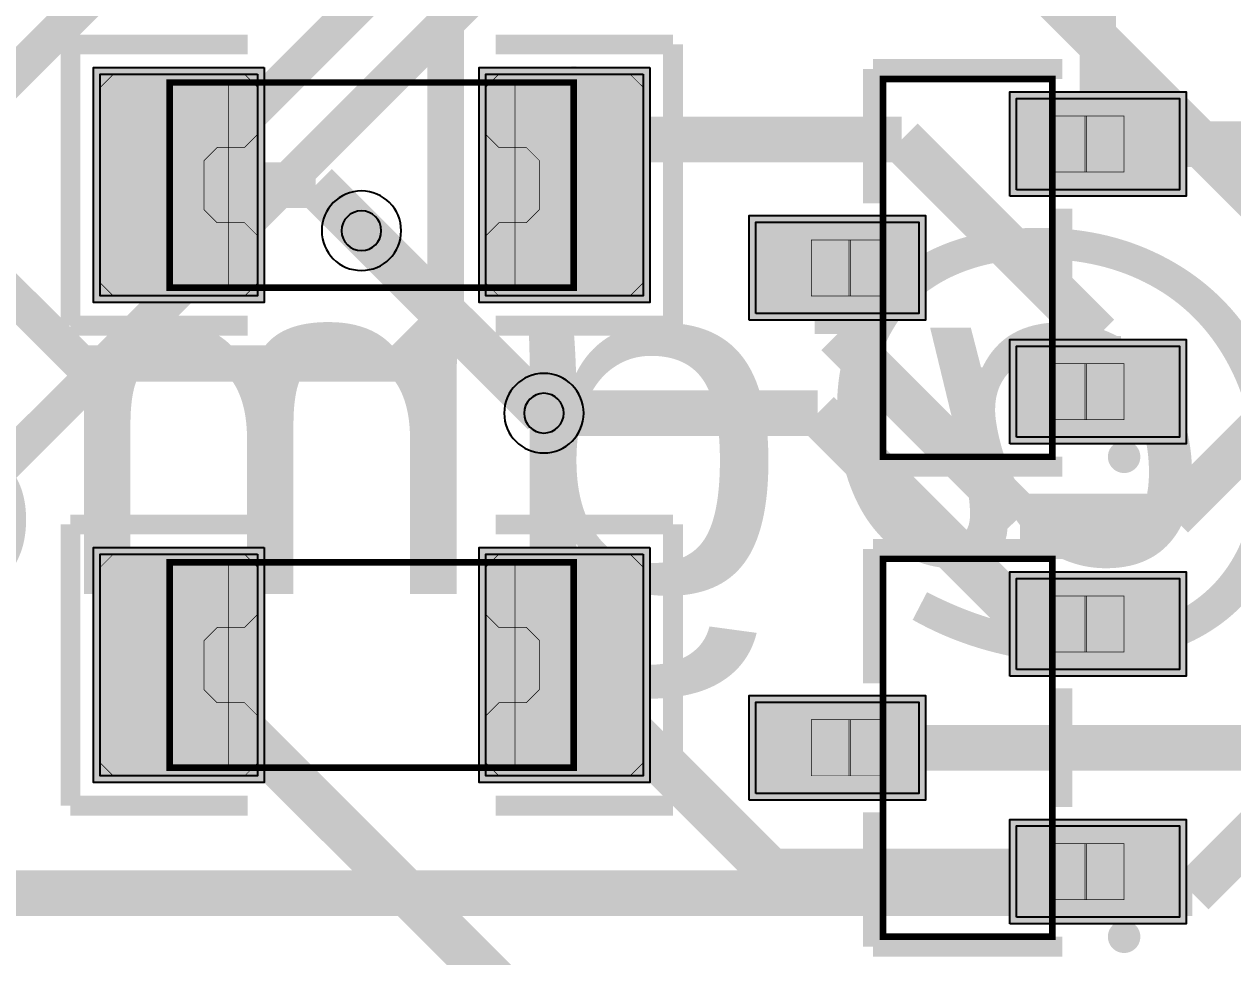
# Model space of a CAD drawing. Header units: millimetres. Extents: x 3.4 to 79.3, y -57 to -2.3.
# Drawn here: x 34.04 to 43.31, y -36.78 to -29.63 of the extents above; entities that cross this region are included whole.
import ezdxf
from ezdxf.enums import TextEntityAlignment as Align

# ---------------------------------------------------------------- set-up
doc = ezdxf.new("R2010")
doc.units = ezdxf.units.MM
doc.header["$MEASUREMENT"] = 0
for name, color, linetype, true_color in [('Bottom-Layer', 7, 'Continuous', 0x0000ff), ('Bottom-Silkscreen-Layer', 7, 'Continuous', 0x66cc33), ('Component-Marking-Layer', 7, 'Continuous', 0x66ffcc), ('Component-Shape-Layer', 7, 'Continuous', 0x00cccc), ('Document-Layer', 7, 'Continuous', 0xffffff), ('Hole-Layer', 7, 'Continuous', 0x222222), ('Multi-Layer', 7, 'Continuous', 0xc0c0c0), ('Pin-Floating-Layer', 7, 'Continuous', 0xff99ff), ('Pin-Soldering-Layer', 7, 'Continuous', 0xcc9999), ('Top-Layer', 7, 'Continuous', 0xff0000), ('Top-Paste-Mask-Layer', 7, 'Continuous', 0x808080), ('Top-Silkscreen-Layer', 7, 'Continuous', 0xffcc00), ('Top-Solder-Mask-Layer', 7, 'Continuous', 0x800080)]:
    doc.layers.add(name, color=color, linetype=linetype, true_color=true_color)
doc.styles.get("Standard").update_dxf_attribs({"font": 'arial.ttf'})

msp = doc.modelspace()

# ---------------------------------------------------------------- hatches: boundary and pattern name
at = {"layer": 'Component-Marking-Layer'}
for points in [[(38.19301498602997, -30.073660147320307, 1), (38.31295402590805, -30.073660147320307, 1)], [(38.19301498602997, -30.073660147320307, 1), (38.31295402590805, -30.073660147320307, 1)], [(42.415087630175265, -32.94607569215138, 1), (42.535077470154945, -32.94607569215138, 1)], [(42.415087630175265, -32.94607569215138, 1), (42.535077470154945, -32.94607569215138, 1)], [(38.19301498602997, -33.75666751333504, 1), (38.31295402590805, -33.75666751333504, 1)], [(38.19301498602997, -33.75666751333504, 1), (38.31295402590805, -33.75666751333504, 1)], [(42.415087630175265, -36.62908305816611, 1), (42.535077470154945, -36.62908305816611, 1)], [(42.415087630175265, -36.62908305816611, 1), (42.535077470154945, -36.62908305816611, 1)]]:
    msp.add_hatch(color=256, dxfattribs=at).paths.add_polyline_path(points)
at = {"layer": 'Pin-Floating-Layer'}
for points in [[(41.915087630175265, -30.761112522225044), (41.915087630175265, -30.331089662179327), (42.185090170180345, -30.331089662179327), (42.185090170180345, -30.761112522225044)], [(41.915087630175265, -30.761112522225044), (41.915087630175265, -30.331089662179327), (42.185090170180345, -30.331089662179327), (42.185090170180345, -30.761112522225044)], [(40.365074930149866, -31.711074422148847), (40.365074930149866, -31.28105156210313), (40.63507747015495, -31.28105156210313), (40.63507747015495, -31.711074422148847)], [(40.365074930149866, -31.711074422148847), (40.365074930149866, -31.28105156210313), (40.63507747015495, -31.28105156210313), (40.63507747015495, -31.711074422148847)], [(41.915087630175265, -32.66103632207265), (41.915087630175265, -32.231013462026915), (42.185090170180345, -32.231013462026915), (42.185090170180345, -32.66103632207265)], [(41.915087630175265, -32.66103632207265), (41.915087630175265, -32.231013462026915), (42.185090170180345, -32.231013462026915), (42.185090170180345, -32.66103632207265)], [(41.915087630175265, -34.44411988823979), (41.915087630175265, -34.01409702819406), (42.185090170180345, -34.01409702819406), (42.185090170180345, -34.44411988823979)], [(41.915087630175265, -34.44411988823979), (41.915087630175265, -34.01409702819406), (42.185090170180345, -34.01409702819406), (42.185090170180345, -34.44411988823979)], [(40.365074930149866, -35.394081788163575), (40.365074930149866, -34.964058928117865), (40.63507747015495, -34.964058928117865), (40.63507747015495, -35.394081788163575)], [(40.365074930149866, -35.394081788163575), (40.365074930149866, -34.964058928117865), (40.63507747015495, -34.964058928117865), (40.63507747015495, -35.394081788163575)], [(41.915087630175265, -36.34404368808738), (41.915087630175265, -35.91402082804165), (42.185090170180345, -35.91402082804165), (42.185090170180345, -36.34404368808738)], [(41.915087630175265, -36.34404368808738), (41.915087630175265, -35.91402082804165), (42.185090170180345, -35.91402082804165), (42.185090170180345, -36.34404368808738)]]:
    msp.add_hatch(color=256, dxfattribs=at).paths.add_polyline_path(points)
at = {"layer": 'Pin-Soldering-Layer'}
for points in [[(35.15306070612142, -30.073558547117102), (35.15306070612142, -31.64856489712981), (35.60307340614682, -31.64856489712981), (35.60307340614682, -30.073558547117102)], [(35.15306070612142, -30.073558547117102), (35.15306070612142, -31.64856489712981), (35.60307340614682, -31.64856489712981), (35.60307340614682, -30.073558547117102)], [(38.25308610617221, -30.073558547117102), (38.25308610617221, -31.64856489712981), (37.803073406146815, -31.64856489712981), (37.803073406146815, -30.073558547117102)], [(38.25308610617221, -30.073558547117102), (38.25308610617221, -31.64856489712981), (37.803073406146815, -31.64856489712981), (37.803073406146815, -30.073558547117102)], [(42.1750825501651, -30.761112522225044), (42.1750825501651, -30.331089662179327), (42.475082550165105, -30.331089662179327), (42.475082550165105, -30.761112522225044)], [(42.1750825501651, -30.761112522225044), (42.1750825501651, -30.331089662179327), (42.475082550165105, -30.331089662179327), (42.475082550165105, -30.761112522225044)], [(40.07508255016511, -31.711074422148847), (40.07508255016511, -31.28105156210313), (40.37508255016511, -31.28105156210313), (40.37508255016511, -31.711074422148847)], [(40.07508255016511, -31.711074422148847), (40.07508255016511, -31.28105156210313), (40.37508255016511, -31.28105156210313), (40.37508255016511, -31.711074422148847)], [(42.1750825501651, -32.66103632207265), (42.1750825501651, -32.231013462026915), (42.475082550165105, -32.231013462026915), (42.475082550165105, -32.66103632207265)], [(42.1750825501651, -32.66103632207265), (42.1750825501651, -32.231013462026915), (42.475082550165105, -32.231013462026915), (42.475082550165105, -32.66103632207265)], [(35.15306070612142, -33.75656591313184), (35.15306070612142, -35.33157226314452), (35.60307340614682, -35.33157226314452), (35.60307340614682, -33.75656591313184)], [(35.15306070612142, -33.75656591313184), (35.15306070612142, -35.33157226314452), (35.60307340614682, -35.33157226314452), (35.60307340614682, -33.75656591313184)], [(38.25308610617221, -33.75656591313184), (38.25308610617221, -35.33157226314452), (37.803073406146815, -35.33157226314452), (37.803073406146815, -33.75656591313184)], [(38.25308610617221, -33.75656591313184), (38.25308610617221, -35.33157226314452), (37.803073406146815, -35.33157226314452), (37.803073406146815, -33.75656591313184)], [(42.1750825501651, -34.44411988823979), (42.1750825501651, -34.01409702819406), (42.475082550165105, -34.01409702819406), (42.475082550165105, -34.44411988823979)], [(42.1750825501651, -34.44411988823979), (42.1750825501651, -34.01409702819406), (42.475082550165105, -34.01409702819406), (42.475082550165105, -34.44411988823979)], [(40.07508255016511, -35.394081788163575), (40.07508255016511, -34.964058928117865), (40.37508255016511, -34.964058928117865), (40.37508255016511, -35.394081788163575)], [(40.07508255016511, -35.394081788163575), (40.07508255016511, -34.964058928117865), (40.37508255016511, -34.964058928117865), (40.37508255016511, -35.394081788163575)], [(42.1750825501651, -36.34404368808738), (42.1750825501651, -35.91402082804165), (42.475082550165105, -35.91402082804165), (42.475082550165105, -36.34404368808738)], [(42.1750825501651, -36.34404368808738), (42.1750825501651, -35.91402082804165), (42.475082550165105, -35.91402082804165), (42.475082550165105, -36.34404368808738)]]:
    msp.add_hatch(color=256, dxfattribs=at).paths.add_polyline_path(points)
at = {"layer": 'Top-Layer'}
for points in [[(35.82804165608333, -30.010553721107442), (35.82804165608333, -31.711569723139448), (34.62052324104649, -31.711569723139448), (34.62052324104649, -30.010553721107442)], [(38.78562357124716, -30.010553721107442), (38.78562357124716, -31.711569723139448), (37.57810515621032, -31.711569723139448), (37.57810515621032, -30.010553721107442)], [(41.65007620015241, -30.896101092202187), (41.65007620015241, -30.196101092202188), (42.900088900177806, -30.196101092202188), (42.900088900177806, -30.896101092202187)], [(39.650076200152405, -31.846062992125987), (39.650076200152405, -31.146062992125987), (40.9000889001778, -31.146062992125987), (40.9000889001778, -31.846062992125987)], [(41.65007620015241, -32.79602489204979), (41.65007620015241, -32.09602489204979), (42.900088900177806, -32.09602489204979), (42.900088900177806, -32.79602489204979)], [(35.82804165608333, -33.69356108712217), (35.82804165608333, -35.39457708915418), (34.62052324104649, -35.39457708915418), (34.62052324104649, -33.69356108712217)], [(38.78562357124716, -33.69356108712217), (38.78562357124716, -35.39457708915418), (37.57810515621032, -35.39457708915418), (37.57810515621032, -33.69356108712217)], [(41.65007620015241, -34.579108458216915), (41.65007620015241, -33.87910845821692), (42.900088900177806, -33.87910845821692), (42.900088900177806, -34.579108458216915)], [(39.650076200152405, -35.52907035814072), (39.650076200152405, -34.82907035814072), (40.9000889001778, -34.82907035814072), (40.9000889001778, -35.52907035814072)], [(41.65007620015241, -36.47903225806452), (41.65007620015241, -35.779032258064525), (42.900088900177806, -35.779032258064525), (42.900088900177806, -36.47903225806452)]]:
    msp.add_hatch(color=256, dxfattribs=at).paths.add_polyline_path(points)
at = {"layer": 'Top-Paste-Mask-Layer'}
for points in [[(35.828067056134124, -30.110566421132845), (35.828067056134124, -30.471882143764294), (35.72806705613411, -30.5718821437643), (35.51750063500128, -30.5718821437643), (35.41750063500128, -30.671882143764307), (35.41750063500128, -31.050241300482618), (35.51750063500128, -31.15024130048261), (35.72806705613411, -31.15024130048261), (35.828067056134124, -31.250241300482603), (35.828067056134124, -31.611557023114052), (35.72806705613411, -31.711557023114057), (34.72054864109728, -31.711557023114057), (34.620548641097294, -31.611557023114052), (34.620548641097294, -30.110566421132845), (34.72054864109728, -30.010566421132854), (35.72806705613411, -30.010566421132854)], [(35.828067056134124, -30.110566421132845), (35.828067056134124, -30.471882143764294), (35.72806705613411, -30.5718821437643), (35.51750063500128, -30.5718821437643), (35.41750063500128, -30.671882143764307), (35.41750063500128, -31.050241300482618), (35.51750063500128, -31.15024130048261), (35.72806705613411, -31.15024130048261), (35.828067056134124, -31.250241300482603), (35.828067056134124, -31.611557023114052), (35.72806705613411, -31.711557023114057), (34.72054864109728, -31.711557023114057), (34.620548641097294, -31.611557023114052), (34.620548641097294, -30.110566421132845), (34.72054864109728, -30.010566421132854), (35.72806705613411, -30.010566421132854)], [(37.57807975615951, -30.110566421132845), (37.57807975615951, -30.471882143764294), (37.678079756159526, -30.5718821437643), (37.88864617729236, -30.5718821437643), (37.98864617729235, -30.671882143764307), (37.98864617729235, -31.050241300482618), (37.88864617729236, -31.15024130048261), (37.678079756159526, -31.15024130048261), (37.57807975615951, -31.250241300482603), (37.57807975615951, -31.611557023114052), (37.678079756159526, -31.711557023114057), (38.685598171196354, -31.711557023114057), (38.78559817119634, -31.611557023114052), (38.78559817119634, -30.110566421132845), (38.685598171196354, -30.010566421132854), (37.678079756159526, -30.010566421132854)], [(37.57807975615951, -30.110566421132845), (37.57807975615951, -30.471882143764294), (37.678079756159526, -30.5718821437643), (37.88864617729236, -30.5718821437643), (37.98864617729235, -30.671882143764307), (37.98864617729235, -31.050241300482618), (37.88864617729236, -31.15024130048261), (37.678079756159526, -31.15024130048261), (37.57807975615951, -31.250241300482603), (37.57807975615951, -31.611557023114052), (37.678079756159526, -31.711557023114057), (38.685598171196354, -31.711557023114057), (38.78559817119634, -31.611557023114052), (38.78559817119634, -30.110566421132845), (38.685598171196354, -30.010566421132854), (37.678079756159526, -30.010566421132854)], [(41.65007620015241, -30.896101092202187), (41.65007620015241, -30.196101092202188), (42.900088900177806, -30.196101092202188), (42.900088900177806, -30.896101092202187)], [(39.650076200152405, -31.846062992125987), (39.650076200152405, -31.146062992125987), (40.9000889001778, -31.146062992125987), (40.9000889001778, -31.846062992125987)], [(41.65007620015241, -32.79602489204979), (41.65007620015241, -32.09602489204979), (42.900088900177806, -32.09602489204979), (42.900088900177806, -32.79602489204979)], [(35.828067056134124, -33.79357378714758), (35.828067056134124, -34.154889509779025), (35.72806705613411, -34.254889509779034), (35.51750063500128, -34.254889509779034), (35.41750063500128, -34.35488950977903), (35.41750063500128, -34.73324866649734), (35.51750063500128, -34.833248666497326), (35.72806705613411, -34.833248666497326), (35.828067056134124, -34.933248666497335), (35.828067056134124, -35.29456438912878), (35.72806705613411, -35.39456438912879), (34.72054864109728, -35.39456438912879), (34.620548641097294, -35.29456438912878), (34.620548641097294, -33.79357378714758), (34.72054864109728, -33.69357378714757), (35.72806705613411, -33.69357378714757)], [(35.828067056134124, -33.79357378714758), (35.828067056134124, -34.154889509779025), (35.72806705613411, -34.254889509779034), (35.51750063500128, -34.254889509779034), (35.41750063500128, -34.35488950977903), (35.41750063500128, -34.73324866649734), (35.51750063500128, -34.833248666497326), (35.72806705613411, -34.833248666497326), (35.828067056134124, -34.933248666497335), (35.828067056134124, -35.29456438912878), (35.72806705613411, -35.39456438912879), (34.72054864109728, -35.39456438912879), (34.620548641097294, -35.29456438912878), (34.620548641097294, -33.79357378714758), (34.72054864109728, -33.69357378714757), (35.72806705613411, -33.69357378714757)], [(37.57807975615951, -33.79357378714758), (37.57807975615951, -34.154889509779025), (37.678079756159526, -34.254889509779034), (37.88864617729236, -34.254889509779034), (37.98864617729235, -34.35488950977903), (37.98864617729235, -34.73324866649734), (37.88864617729236, -34.833248666497326), (37.678079756159526, -34.833248666497326), (37.57807975615951, -34.933248666497335), (37.57807975615951, -35.29456438912878), (37.678079756159526, -35.39456438912879), (38.685598171196354, -35.39456438912879), (38.78559817119634, -35.29456438912878), (38.78559817119634, -33.79357378714758), (38.685598171196354, -33.69357378714757), (37.678079756159526, -33.69357378714757)], [(37.57807975615951, -33.79357378714758), (37.57807975615951, -34.154889509779025), (37.678079756159526, -34.254889509779034), (37.88864617729236, -34.254889509779034), (37.98864617729235, -34.35488950977903), (37.98864617729235, -34.73324866649734), (37.88864617729236, -34.833248666497326), (37.678079756159526, -34.833248666497326), (37.57807975615951, -34.933248666497335), (37.57807975615951, -35.29456438912878), (37.678079756159526, -35.39456438912879), (38.685598171196354, -35.39456438912879), (38.78559817119634, -35.29456438912878), (38.78559817119634, -33.79357378714758), (38.685598171196354, -33.69357378714757), (37.678079756159526, -33.69357378714757)], [(41.65007620015241, -34.579108458216915), (41.65007620015241, -33.87910845821692), (42.900088900177806, -33.87910845821692), (42.900088900177806, -34.579108458216915)], [(39.650076200152405, -35.52907035814072), (39.650076200152405, -34.82907035814072), (40.9000889001778, -34.82907035814072), (40.9000889001778, -35.52907035814072)], [(41.65007620015241, -36.47903225806452), (41.65007620015241, -35.779032258064525), (42.900088900177806, -35.779032258064525), (42.900088900177806, -36.47903225806452)]]:
    msp.add_hatch(color=256, dxfattribs=at).paths.add_polyline_path(points)
at = {"layer": 'Top-Solder-Mask-Layer'}
for points in [[(35.878841757683524, -29.95975361950724), (35.878841757683524, -31.76236982473965), (34.56972313944629, -31.76236982473965), (34.56972313944629, -29.95975361950724)], [(38.83642367284736, -29.95975361950724), (38.83642367284736, -31.76236982473965), (37.527305054610125, -31.76236982473965), (37.527305054610125, -29.95975361950724)], [(41.599075438150884, -30.94710185420371), (41.599075438150884, -30.145100330200663), (42.951089662179335, -30.145100330200663), (42.951089662179335, -30.94710185420371)], [(39.59907543815088, -31.89706375412751), (39.59907543815088, -31.095062230124466), (40.95108966217933, -31.095062230124466), (40.95108966217933, -31.89706375412751)], [(41.599075438150884, -32.847025654051315), (41.599075438150884, -32.04502413004827), (42.951089662179335, -32.04502413004827), (42.951089662179335, -32.847025654051315)], [(35.878841757683524, -33.64276098552197), (35.878841757683524, -35.44537719075438), (34.56972313944629, -35.44537719075438), (34.56972313944629, -33.64276098552197)], [(38.83642367284736, -33.64276098552197), (38.83642367284736, -35.44537719075438), (37.527305054610125, -35.44537719075438), (37.527305054610125, -33.64276098552197)], [(41.599075438150884, -34.63010922021844), (41.599075438150884, -33.82810769621539), (42.951089662179335, -33.82810769621539), (42.951089662179335, -34.63010922021844)], [(39.59907543815088, -35.58007112014225), (39.59907543815088, -34.7780695961392), (40.95108966217933, -34.7780695961392), (40.95108966217933, -35.58007112014225)], [(41.599075438150884, -36.53003302006605), (41.599075438150884, -35.728031496063), (42.951089662179335, -35.728031496063), (42.951089662179335, -36.53003302006605)]]:
    msp.add_hatch(color=256, dxfattribs=at).paths.add_polyline_path(points)

# ---------------------------------------------------------------- linework, layer by layer
at = {"layer": 'Bottom-Layer'}
for points, const_width in [([(39.959258318516625, -27.441046482092965), (53.259258318516665, -40.74104648209301)], 0.35000000000000003), ([(31.931965963931983, -34.95504191008385), (37.881965963932004, -29.005041910083822)], 0.28001016002031065), ([(30.509258318516647, -33.46306832613665), (34.709258318516675, -29.263068326136633)], 0.280010160020316), ([(36.62428244856487, -31.211061722123446), (38.024282448564854, -32.61106172212345)], 0.35000000000000003), ([(45.44888239776482, -33.844069088138184), (42.99888239776481, -36.294069088138194)], 0.35000000000000003), ([(42.99888239776481, -36.294069088138194), (15.838481076962083, -36.294069088138194)], 0.35000000000000003)]:
    msp.add_lwpolyline(points, dxfattribs=dict(at, const_width=const_width))
at = {"layer": 'Component-Marking-Layer', "const_width": 0.1290325161295484}
for points in [[(38.19301498602997, -30.073660147307688, 1), (38.31295402590805, -30.073660147321647), (38.31295402590805, -30.073660147332927, 1), (38.19301498602997, -30.073660147318968)], [(38.19301498602997, -30.073660147307688, 1), (38.31295402590805, -30.073660147321647), (38.31295402590805, -30.073660147332927, 1), (38.19301498602997, -30.073660147318968)], [(42.415087630175265, -32.946075692140994, 1), (42.535077470154945, -32.946075692160655), (42.535077470154945, -32.94607569216177, 1), (42.415087630175265, -32.9460756921421)], [(42.415087630175265, -32.946075692140994, 1), (42.535077470154945, -32.946075692160655), (42.535077470154945, -32.94607569216177, 1), (42.415087630175265, -32.9460756921421)], [(38.19301498602997, -33.75666751332242, 1), (38.31295402590805, -33.75666751333638), (38.31295402590805, -33.75666751334766, 1), (38.19301498602997, -33.756667513333696)], [(38.19301498602997, -33.75666751332242, 1), (38.31295402590805, -33.75666751333638), (38.31295402590805, -33.75666751334766, 1), (38.19301498602997, -33.756667513333696)], [(42.415087630175265, -36.62908305815572, 1), (42.535077470154945, -36.62908305817539), (42.535077470154945, -36.6290830581765, 1), (42.415087630175265, -36.62908305815684)], [(42.415087630175265, -36.62908305815572, 1), (42.535077470154945, -36.62908305817539), (42.535077470154945, -36.6290830581765, 1), (42.415087630175265, -36.62908305815684)]]:
    msp.add_lwpolyline(points, format="xyb", dxfattribs=at)
at = {"layer": 'Component-Shape-Layer', "const_width": 0.05080010160020321}
for points in [[(40.6250698501397, -32.94607569215138), (40.6250698501397, -30.04605029210058), (41.92509525019051, -30.04605029210058), (41.92509525019051, -32.94607569215138)], [(40.6250698501397, -32.94607569215138), (40.6250698501397, -30.04605029210058), (41.92509525019051, -30.04605029210058), (41.92509525019051, -32.94607569215138)], [(38.25308610617221, -30.073558547117102), (38.25308610617221, -31.64856489712981), (35.15306070612142, -31.64856489712981), (35.15306070612142, -30.073558547117102)], [(38.25308610617221, -30.073558547117102), (38.25308610617221, -31.64856489712981), (35.15306070612142, -31.64856489712981), (35.15306070612142, -30.073558547117102)], [(38.25308610617221, -33.75656591313184), (38.25308610617221, -35.33157226314452), (35.15306070612142, -35.33157226314452), (35.15306070612142, -33.75656591313184)], [(38.25308610617221, -33.75656591313184), (38.25308610617221, -35.33157226314452), (35.15306070612142, -35.33157226314452), (35.15306070612142, -33.75656591313184)], [(40.6250698501397, -36.62908305816611), (40.6250698501397, -33.72905765811533), (41.92509525019051, -33.72905765811533), (41.92509525019051, -36.62908305816611)], [(40.6250698501397, -36.62908305816611), (40.6250698501397, -33.72905765811533), (41.92509525019051, -33.72905765811533), (41.92509525019051, -36.62908305816611)]]:
    msp.add_lwpolyline(points, close=True, dxfattribs=at)
at = {"layer": 'Document-Layer', "const_width": 0.2}
for points in [[(42.63500127000254, -32.59613919227838, 1), (42.83515367030734, -32.59613919227838, 1)], [(42.63500127000254, -32.59613919227838, 1), (42.83515367030734, -32.59613919227838, 1)], [(42.63500127000254, -36.279146558293114, 1), (42.83515367030734, -36.279146558293114, 1)], [(42.63500127000254, -36.279146558293114, 1), (42.83515367030734, -36.279146558293114, 1)]]:
    msp.add_lwpolyline(points, format="xyb", close=True, dxfattribs=at)
at = {"layer": 'Hole-Layer'}
for points in [[(36.47178308356614, -31.211061722123446, 1), (36.7767818135636, -31.211061722123446, 1)], [(37.87178308356612, -32.61106172212345, 1), (38.176781813563586, -32.61106172212345, 1)]]:
    msp.add_lwpolyline(points, format="xyb", close=True, dxfattribs=at)
at = {"layer": 'Multi-Layer'}
for points in [[(36.31928117856233, -31.211061722123446, 1), (36.92928371856741, -31.211061722123446, 1)], [(37.71928117856231, -32.61106172212345, 1), (38.329283718567396, -32.61106172212345, 1)]]:
    msp.add_lwpolyline(points, format="xyb", close=True, dxfattribs=at)
at = {"layer": 'Pin-Floating-Layer', "const_width": 0.005080010160020321}
for points in [[(41.915087630175265, -30.761112522225044), (41.915087630175265, -30.331089662179327), (42.185090170180345, -30.331089662179327), (42.185090170180345, -30.761112522225044)], [(41.915087630175265, -30.761112522225044), (41.915087630175265, -30.331089662179327), (42.185090170180345, -30.331089662179327), (42.185090170180345, -30.761112522225044)], [(40.365074930149866, -31.711074422148847), (40.365074930149866, -31.28105156210313), (40.63507747015495, -31.28105156210313), (40.63507747015495, -31.711074422148847)], [(40.365074930149866, -31.711074422148847), (40.365074930149866, -31.28105156210313), (40.63507747015495, -31.28105156210313), (40.63507747015495, -31.711074422148847)], [(41.915087630175265, -32.66103632207265), (41.915087630175265, -32.231013462026915), (42.185090170180345, -32.231013462026915), (42.185090170180345, -32.66103632207265)], [(41.915087630175265, -32.66103632207265), (41.915087630175265, -32.231013462026915), (42.185090170180345, -32.231013462026915), (42.185090170180345, -32.66103632207265)], [(41.915087630175265, -34.44411988823979), (41.915087630175265, -34.01409702819406), (42.185090170180345, -34.01409702819406), (42.185090170180345, -34.44411988823979)], [(41.915087630175265, -34.44411988823979), (41.915087630175265, -34.01409702819406), (42.185090170180345, -34.01409702819406), (42.185090170180345, -34.44411988823979)], [(40.365074930149866, -35.394081788163575), (40.365074930149866, -34.964058928117865), (40.63507747015495, -34.964058928117865), (40.63507747015495, -35.394081788163575)], [(40.365074930149866, -35.394081788163575), (40.365074930149866, -34.964058928117865), (40.63507747015495, -34.964058928117865), (40.63507747015495, -35.394081788163575)], [(41.915087630175265, -36.34404368808738), (41.915087630175265, -35.91402082804165), (42.185090170180345, -35.91402082804165), (42.185090170180345, -36.34404368808738)], [(41.915087630175265, -36.34404368808738), (41.915087630175265, -35.91402082804165), (42.185090170180345, -35.91402082804165), (42.185090170180345, -36.34404368808738)]]:
    msp.add_lwpolyline(points, close=True, dxfattribs=at)
at = {"layer": 'Pin-Soldering-Layer', "const_width": 0.005080010160020321}
for points in [[(35.15306070612142, -30.073558547117102), (35.15306070612142, -31.64856489712981), (35.60307340614682, -31.64856489712981), (35.60307340614682, -30.073558547117102)], [(35.15306070612142, -30.073558547117102), (35.15306070612142, -31.64856489712981), (35.60307340614682, -31.64856489712981), (35.60307340614682, -30.073558547117102)], [(38.25308610617221, -30.073558547117102), (38.25308610617221, -31.64856489712981), (37.803073406146815, -31.64856489712981), (37.803073406146815, -30.073558547117102)], [(38.25308610617221, -30.073558547117102), (38.25308610617221, -31.64856489712981), (37.803073406146815, -31.64856489712981), (37.803073406146815, -30.073558547117102)], [(42.1750825501651, -30.761112522225044), (42.1750825501651, -30.331089662179327), (42.475082550165105, -30.331089662179327), (42.475082550165105, -30.761112522225044)], [(42.1750825501651, -30.761112522225044), (42.1750825501651, -30.331089662179327), (42.475082550165105, -30.331089662179327), (42.475082550165105, -30.761112522225044)], [(40.07508255016511, -31.711074422148847), (40.07508255016511, -31.28105156210313), (40.37508255016511, -31.28105156210313), (40.37508255016511, -31.711074422148847)], [(40.07508255016511, -31.711074422148847), (40.07508255016511, -31.28105156210313), (40.37508255016511, -31.28105156210313), (40.37508255016511, -31.711074422148847)], [(42.1750825501651, -32.66103632207265), (42.1750825501651, -32.231013462026915), (42.475082550165105, -32.231013462026915), (42.475082550165105, -32.66103632207265)], [(42.1750825501651, -32.66103632207265), (42.1750825501651, -32.231013462026915), (42.475082550165105, -32.231013462026915), (42.475082550165105, -32.66103632207265)], [(35.15306070612142, -33.75656591313184), (35.15306070612142, -35.33157226314452), (35.60307340614682, -35.33157226314452), (35.60307340614682, -33.75656591313184)], [(35.15306070612142, -33.75656591313184), (35.15306070612142, -35.33157226314452), (35.60307340614682, -35.33157226314452), (35.60307340614682, -33.75656591313184)], [(38.25308610617221, -33.75656591313184), (38.25308610617221, -35.33157226314452), (37.803073406146815, -35.33157226314452), (37.803073406146815, -33.75656591313184)], [(38.25308610617221, -33.75656591313184), (38.25308610617221, -35.33157226314452), (37.803073406146815, -35.33157226314452), (37.803073406146815, -33.75656591313184)], [(42.1750825501651, -34.44411988823979), (42.1750825501651, -34.01409702819406), (42.475082550165105, -34.01409702819406), (42.475082550165105, -34.44411988823979)], [(42.1750825501651, -34.44411988823979), (42.1750825501651, -34.01409702819406), (42.475082550165105, -34.01409702819406), (42.475082550165105, -34.44411988823979)], [(40.07508255016511, -35.394081788163575), (40.07508255016511, -34.964058928117865), (40.37508255016511, -34.964058928117865), (40.37508255016511, -35.394081788163575)], [(40.07508255016511, -35.394081788163575), (40.07508255016511, -34.964058928117865), (40.37508255016511, -34.964058928117865), (40.37508255016511, -35.394081788163575)], [(42.1750825501651, -36.34404368808738), (42.1750825501651, -35.91402082804165), (42.475082550165105, -35.91402082804165), (42.475082550165105, -36.34404368808738)], [(42.1750825501651, -36.34404368808738), (42.1750825501651, -35.91402082804165), (42.475082550165105, -35.91402082804165), (42.475082550165105, -36.34404368808738)]]:
    msp.add_lwpolyline(points, close=True, dxfattribs=at)
at = {"layer": 'Top-Layer'}
for points, const_width in [([(42.27363474726942, -28.59192278384557), (42.27363474726942, -30.544653289306503)], 0.280010160020316), ([(37.3736347472695, -28.71170942341884), (35.2242824485649, -30.86106172212345)], 0.28001016002031776), ([(37.27085344170683, -31.88006096012193), (37.27085344170683, -29.430060960121924)], 0.28001016002031065), ([(38.531864363728715, -30.511061722123447), (38.18186436372872, -30.86106172212345)], 0.35000000000000003), ([(40.76760124179188, -30.511061722123447), (38.531864363728715, -30.511061722123447)], 0.35000000000000003), ([(42.275082550165095, -32.018543030496666), (40.76760124179188, -30.511061722123447)], 0.35000000000000003), ([(42.275082550165095, -30.546101092202186), (44.725082550165034, -30.546101092202186)], 0.35000000000000003), ([(35.2242824485649, -30.86106172212345), (36.27428244856487, -30.86106172212345)], 0.35000000000000003), ([(36.27428244856487, -30.86106172212345), (36.62428244856487, -31.211061722123446)], 0.35000000000000003), ([(33.42085344170689, -31.180060960121924), (34.470853441706886, -32.230060960121925)], 0.28001016002031065), ([(40.2750825501651, -31.49606299212599), (40.2750825501651, -32.00406400812805)], 0.35000000000000003), ([(36.92085344170681, -32.23006096012193), (37.27085344170683, -31.88006096012193)], 0.28001016002031065), ([(40.2750825501651, -32.00406400812805), (41.67508255016507, -33.40406400812802)], 0.35000000000000003), ([(42.275082550165095, -32.44602489204979), (42.275082550165095, -32.018543030496666)], 0.35000000000000003), ([(42.84130048260096, -33.40406400812802), (44.24130048260097, -32.00406400812802)], 0.35000000000000003), ([(34.470853441706886, -32.230060960121925), (36.92085344170681, -32.23006096012193)], 0.28001016002031065), ([(38.024282448564854, -32.61106172212345), (40.12428244856483, -32.61106172212345)], 0.35000000000000003), ([(40.12428244856483, -32.61106172212345), (41.74232918465828, -34.22910845821692)], 0.35000000000000003), ([(41.67508255016507, -33.40406400812802), (42.84130048260096, -33.40406400812802)], 0.35000000000000003), ([(41.74232918465828, -34.22910845821692), (42.275082550165095, -34.22910845821692)], 0.35000000000000003), ([(37.67428244856491, -36.99406908813819), (35.2242824485649, -34.54406908813818)], 0.35000000000000003), ([(39.76682753365506, -36.12903225806452), (38.18186436372872, -34.54406908813818)], 0.35000000000000003), ([(40.2750825501651, -35.17907035814072), (43.60629921259843, -35.17907035814072)], 0.35000000000000003), ([(42.275082550165095, -36.12903225806452), (39.76682753365506, -36.12903225806452)], 0.35000000000000003)]:
    msp.add_lwpolyline(points, dxfattribs=dict(at, const_width=const_width))
for points in [[(35.82804165608333, -30.010553721107442), (35.82804165608333, -31.711569723139448), (34.62052324104649, -31.711569723139448), (34.62052324104649, -30.010553721107442)], [(38.78562357124716, -30.010553721107442), (38.78562357124716, -31.711569723139448), (37.57810515621032, -31.711569723139448), (37.57810515621032, -30.010553721107442)], [(41.65007620015241, -30.896101092202187), (41.65007620015241, -30.196101092202188), (42.900088900177806, -30.196101092202188), (42.900088900177806, -30.896101092202187)], [(39.650076200152405, -31.846062992125987), (39.650076200152405, -31.146062992125987), (40.9000889001778, -31.146062992125987), (40.9000889001778, -31.846062992125987)], [(41.65007620015241, -32.79602489204979), (41.65007620015241, -32.09602489204979), (42.900088900177806, -32.09602489204979), (42.900088900177806, -32.79602489204979)], [(35.82804165608333, -33.69356108712217), (35.82804165608333, -35.39457708915418), (34.62052324104649, -35.39457708915418), (34.62052324104649, -33.69356108712217)], [(38.78562357124716, -33.69356108712217), (38.78562357124716, -35.39457708915418), (37.57810515621032, -35.39457708915418), (37.57810515621032, -33.69356108712217)], [(41.65007620015241, -34.579108458216915), (41.65007620015241, -33.87910845821692), (42.900088900177806, -33.87910845821692), (42.900088900177806, -34.579108458216915)], [(39.650076200152405, -35.52907035814072), (39.650076200152405, -34.82907035814072), (40.9000889001778, -34.82907035814072), (40.9000889001778, -35.52907035814072)], [(41.65007620015241, -36.47903225806452), (41.65007620015241, -35.779032258064525), (42.900088900177806, -35.779032258064525), (42.900088900177806, -36.47903225806452)]]:
    msp.add_lwpolyline(points, close=True, dxfattribs=at)
at = {"layer": 'Top-Paste-Mask-Layer', "const_width": 0.005080010160020321}
for points in [[(35.828067056134124, -30.110566421132845), (35.828067056134124, -30.471882143764294), (35.72806705613411, -30.5718821437643), (35.51750063500128, -30.5718821437643), (35.41750063500128, -30.671882143764307), (35.41750063500128, -31.050241300482618), (35.51750063500128, -31.15024130048261), (35.72806705613411, -31.15024130048261), (35.828067056134124, -31.250241300482603), (35.828067056134124, -31.611557023114052), (35.72806705613411, -31.711557023114057), (34.72054864109728, -31.711557023114057), (34.620548641097294, -31.611557023114052), (34.620548641097294, -30.110566421132845), (34.72054864109728, -30.010566421132854), (35.72806705613411, -30.010566421132854)], [(35.828067056134124, -30.110566421132845), (35.828067056134124, -30.471882143764294), (35.72806705613411, -30.5718821437643), (35.51750063500128, -30.5718821437643), (35.41750063500128, -30.671882143764307), (35.41750063500128, -31.050241300482618), (35.51750063500128, -31.15024130048261), (35.72806705613411, -31.15024130048261), (35.828067056134124, -31.250241300482603), (35.828067056134124, -31.611557023114052), (35.72806705613411, -31.711557023114057), (34.72054864109728, -31.711557023114057), (34.620548641097294, -31.611557023114052), (34.620548641097294, -30.110566421132845), (34.72054864109728, -30.010566421132854), (35.72806705613411, -30.010566421132854)], [(37.57807975615951, -30.110566421132845), (37.57807975615951, -30.471882143764294), (37.678079756159526, -30.5718821437643), (37.88864617729236, -30.5718821437643), (37.98864617729235, -30.671882143764307), (37.98864617729235, -31.050241300482618), (37.88864617729236, -31.15024130048261), (37.678079756159526, -31.15024130048261), (37.57807975615951, -31.250241300482603), (37.57807975615951, -31.611557023114052), (37.678079756159526, -31.711557023114057), (38.685598171196354, -31.711557023114057), (38.78559817119634, -31.611557023114052), (38.78559817119634, -30.110566421132845), (38.685598171196354, -30.010566421132854), (37.678079756159526, -30.010566421132854)], [(37.57807975615951, -30.110566421132845), (37.57807975615951, -30.471882143764294), (37.678079756159526, -30.5718821437643), (37.88864617729236, -30.5718821437643), (37.98864617729235, -30.671882143764307), (37.98864617729235, -31.050241300482618), (37.88864617729236, -31.15024130048261), (37.678079756159526, -31.15024130048261), (37.57807975615951, -31.250241300482603), (37.57807975615951, -31.611557023114052), (37.678079756159526, -31.711557023114057), (38.685598171196354, -31.711557023114057), (38.78559817119634, -31.611557023114052), (38.78559817119634, -30.110566421132845), (38.685598171196354, -30.010566421132854), (37.678079756159526, -30.010566421132854)], [(35.828067056134124, -33.79357378714758), (35.828067056134124, -34.154889509779025), (35.72806705613411, -34.254889509779034), (35.51750063500128, -34.254889509779034), (35.41750063500128, -34.35488950977903), (35.41750063500128, -34.73324866649734), (35.51750063500128, -34.833248666497326), (35.72806705613411, -34.833248666497326), (35.828067056134124, -34.933248666497335), (35.828067056134124, -35.29456438912878), (35.72806705613411, -35.39456438912879), (34.72054864109728, -35.39456438912879), (34.620548641097294, -35.29456438912878), (34.620548641097294, -33.79357378714758), (34.72054864109728, -33.69357378714757), (35.72806705613411, -33.69357378714757)], [(35.828067056134124, -33.79357378714758), (35.828067056134124, -34.154889509779025), (35.72806705613411, -34.254889509779034), (35.51750063500128, -34.254889509779034), (35.41750063500128, -34.35488950977903), (35.41750063500128, -34.73324866649734), (35.51750063500128, -34.833248666497326), (35.72806705613411, -34.833248666497326), (35.828067056134124, -34.933248666497335), (35.828067056134124, -35.29456438912878), (35.72806705613411, -35.39456438912879), (34.72054864109728, -35.39456438912879), (34.620548641097294, -35.29456438912878), (34.620548641097294, -33.79357378714758), (34.72054864109728, -33.69357378714757), (35.72806705613411, -33.69357378714757)], [(37.57807975615951, -33.79357378714758), (37.57807975615951, -34.154889509779025), (37.678079756159526, -34.254889509779034), (37.88864617729236, -34.254889509779034), (37.98864617729235, -34.35488950977903), (37.98864617729235, -34.73324866649734), (37.88864617729236, -34.833248666497326), (37.678079756159526, -34.833248666497326), (37.57807975615951, -34.933248666497335), (37.57807975615951, -35.29456438912878), (37.678079756159526, -35.39456438912879), (38.685598171196354, -35.39456438912879), (38.78559817119634, -35.29456438912878), (38.78559817119634, -33.79357378714758), (38.685598171196354, -33.69357378714757), (37.678079756159526, -33.69357378714757)], [(37.57807975615951, -33.79357378714758), (37.57807975615951, -34.154889509779025), (37.678079756159526, -34.254889509779034), (37.88864617729236, -34.254889509779034), (37.98864617729235, -34.35488950977903), (37.98864617729235, -34.73324866649734), (37.88864617729236, -34.833248666497326), (37.678079756159526, -34.833248666497326), (37.57807975615951, -34.933248666497335), (37.57807975615951, -35.29456438912878), (37.678079756159526, -35.39456438912879), (38.685598171196354, -35.39456438912879), (38.78559817119634, -35.29456438912878), (38.78559817119634, -33.79357378714758), (38.685598171196354, -33.69357378714757), (37.678079756159526, -33.69357378714757)]]:
    msp.add_lwpolyline(points, close=True, dxfattribs=at)
at = {"layer": 'Top-Paste-Mask-Layer'}
for points in [[(41.65007620015241, -30.896101092202187), (41.65007620015241, -30.196101092202188), (42.900088900177806, -30.196101092202188), (42.900088900177806, -30.896101092202187)], [(39.650076200152405, -31.846062992125987), (39.650076200152405, -31.146062992125987), (40.9000889001778, -31.146062992125987), (40.9000889001778, -31.846062992125987)], [(41.65007620015241, -32.79602489204979), (41.65007620015241, -32.09602489204979), (42.900088900177806, -32.09602489204979), (42.900088900177806, -32.79602489204979)], [(41.65007620015241, -34.579108458216915), (41.65007620015241, -33.87910845821692), (42.900088900177806, -33.87910845821692), (42.900088900177806, -34.579108458216915)], [(39.650076200152405, -35.52907035814072), (39.650076200152405, -34.82907035814072), (40.9000889001778, -34.82907035814072), (40.9000889001778, -35.52907035814072)], [(41.65007620015241, -36.47903225806452), (41.65007620015241, -35.779032258064525), (42.900088900177806, -35.779032258064525), (42.900088900177806, -36.47903225806452)]]:
    msp.add_lwpolyline(points, close=True, dxfattribs=at)
at = {"layer": 'Top-Silkscreen-Layer', "const_width": 0.15240030480060962}
for points in [[(35.751866903733806, -29.781965963931945), (34.39194818389637, -29.781965963931945)], [(34.39194818389637, -29.781965963931945), (34.39194818389637, -31.94015748031498)], [(35.751866903733806, -29.781965963931945), (34.39194818389637, -29.781965963931945)], [(34.39194818389637, -29.781965963931945), (34.39194818389637, -31.94015748031498)], [(37.65427990855983, -29.781965963931945), (39.01419862839727, -29.781965963931945)], [(37.65427990855983, -29.781965963931945), (39.01419862839727, -29.781965963931945)], [(39.01419862839727, -29.781965963931945), (39.01419862839727, -31.94015748031498)], [(39.01419862839727, -29.781965963931945), (39.01419862839727, -31.94015748031498)], [(42.00129540259081, -29.969850139700274), (40.5488696977394, -29.969850139700274)], [(40.5488696977394, -29.969850139700274), (40.5488696977394, -31.001473202946393)], [(42.00129540259081, -29.969850139700274), (40.5488696977394, -29.969850139700274)], [(40.5488696977394, -29.969850139700274), (40.5488696977394, -31.001473202946393)], [(42.00129540259081, -31.040665481330958), (42.00129540259081, -31.951460502921)], [(42.00129540259081, -31.040665481330958), (42.00129540259081, -31.951460502921)], [(34.39194818389637, -31.94015748031498), (35.751866903733806, -31.94015748031498)], [(34.39194818389637, -31.94015748031498), (35.751866903733806, -31.94015748031498)], [(39.01419862839727, -31.94015748031498), (37.65427990855983, -31.94015748031498)], [(39.01419862839727, -31.94015748031498), (37.65427990855983, -31.94015748031498)], [(40.5488696977394, -33.022275844551686), (40.5488696977394, -31.990652781305556)], [(40.5488696977394, -33.022275844551686), (40.5488696977394, -31.990652781305556)], [(42.00129540259081, -33.022275844551686), (40.5488696977394, -33.022275844551686)], [(42.00129540259081, -33.022275844551686), (40.5488696977394, -33.022275844551686)], [(35.751866903733806, -33.464973329946666), (34.39194818389637, -33.464973329946666)], [(34.39194818389637, -33.464973329946666), (34.39194818389637, -35.6231648463297)], [(35.751866903733806, -33.464973329946666), (34.39194818389637, -33.464973329946666)], [(34.39194818389637, -33.464973329946666), (34.39194818389637, -35.6231648463297)], [(37.65427990855983, -33.464973329946666), (39.01419862839727, -33.464973329946666)], [(37.65427990855983, -33.464973329946666), (39.01419862839727, -33.464973329946666)], [(39.01419862839727, -33.464973329946666), (39.01419862839727, -35.6231648463297)], [(39.01419862839727, -33.464973329946666), (39.01419862839727, -35.6231648463297)], [(42.00129540259081, -33.652857505715005), (40.5488696977394, -33.652857505715005)], [(40.5488696977394, -33.652857505715005), (40.5488696977394, -34.68448056896114)], [(42.00129540259081, -33.652857505715005), (40.5488696977394, -33.652857505715005)], [(40.5488696977394, -33.652857505715005), (40.5488696977394, -34.68448056896114)], [(42.00129540259081, -34.7236728473457), (42.00129540259081, -35.63446786893574)], [(42.00129540259081, -34.7236728473457), (42.00129540259081, -35.63446786893574)], [(34.39194818389637, -35.6231648463297), (35.751866903733806, -35.6231648463297)], [(34.39194818389637, -35.6231648463297), (35.751866903733806, -35.6231648463297)], [(39.01419862839727, -35.6231648463297), (37.65427990855983, -35.6231648463297)], [(39.01419862839727, -35.6231648463297), (37.65427990855983, -35.6231648463297)], [(40.5488696977394, -36.705283210566435), (40.5488696977394, -35.6736601473203)], [(40.5488696977394, -36.705283210566435), (40.5488696977394, -35.6736601473203)], [(42.00129540259081, -36.705283210566435), (40.5488696977394, -36.705283210566435)], [(42.00129540259081, -36.705283210566435), (40.5488696977394, -36.705283210566435)]]:
    msp.add_lwpolyline(points, dxfattribs=at)
at = {"layer": 'Top-Solder-Mask-Layer'}
for points in [[(35.878841757683524, -29.95975361950724), (35.878841757683524, -31.76236982473965), (34.56972313944629, -31.76236982473965), (34.56972313944629, -29.95975361950724)], [(38.83642367284736, -29.95975361950724), (38.83642367284736, -31.76236982473965), (37.527305054610125, -31.76236982473965), (37.527305054610125, -29.95975361950724)], [(41.599075438150884, -30.94710185420371), (41.599075438150884, -30.145100330200663), (42.951089662179335, -30.145100330200663), (42.951089662179335, -30.94710185420371)], [(39.59907543815088, -31.89706375412751), (39.59907543815088, -31.095062230124466), (40.95108966217933, -31.095062230124466), (40.95108966217933, -31.89706375412751)], [(41.599075438150884, -32.847025654051315), (41.599075438150884, -32.04502413004827), (42.951089662179335, -32.04502413004827), (42.951089662179335, -32.847025654051315)], [(35.878841757683524, -33.64276098552197), (35.878841757683524, -35.44537719075438), (34.56972313944629, -35.44537719075438), (34.56972313944629, -33.64276098552197)], [(38.83642367284736, -33.64276098552197), (38.83642367284736, -35.44537719075438), (37.527305054610125, -35.44537719075438), (37.527305054610125, -33.64276098552197)], [(41.599075438150884, -34.63010922021844), (41.599075438150884, -33.82810769621539), (42.951089662179335, -33.82810769621539), (42.951089662179335, -34.63010922021844)], [(39.59907543815088, -35.58007112014225), (39.59907543815088, -34.7780695961392), (40.95108966217933, -34.7780695961392), (40.95108966217933, -35.58007112014225)], [(41.599075438150884, -36.53003302006605), (41.599075438150884, -35.728031496063), (42.951089662179335, -35.728031496063), (42.951089662179335, -36.53003302006605)]]:
    msp.add_lwpolyline(points, close=True, dxfattribs=at)

# ---------------------------------------------------------------- texts
at = {"layer": 'Bottom-Silkscreen-Layer', "text_generation_flag": 2, "width": 1.1}
for s, p in [('https://electroiot.in', (60.57912115824232, -30.226060452120908)), ('electroiot@gmail.com', (60.70612141224283, -34.7980695961392))]:
    msp.add_text(s, height=2.6670053340106685, dxfattribs=at).set_placement(p, align=Align.BOTTOM_LEFT)

doc.saveas('drawing.dxf')
